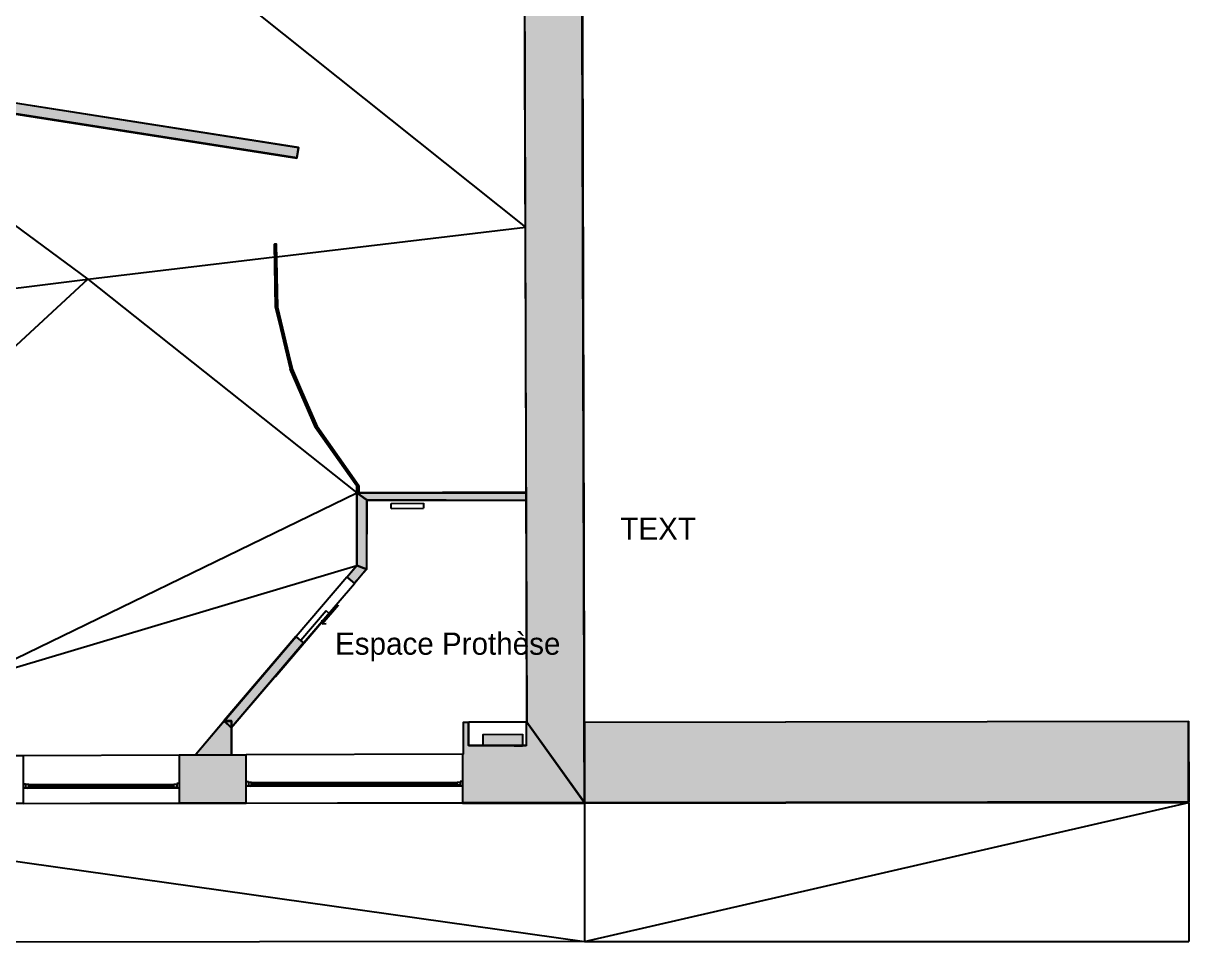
# Model space of a CAD drawing. Header units: metres. Extents: x 198 to 422, y -266 to 93.
# Drawn here: x 290.3 to 421.9, y -265.7 to -161.9 of the extents above; entities that cross this region are included whole.
import ezdxf

# ---------------------------------------------------------------- set-up
doc = ezdxf.new("R2010")
doc.units = ezdxf.units.M

# ---------------------------------------------------------------- blocks, each defined once
blk = doc.blocks.new('1HJRXghDv7YftmtbWYVyS95cc801a3-1dd1-4655-bfcc-9c3a5ec4bbe3')
for points in [[(0, 0), (1.825, 2.138)], [(-0.041, 0.43), (0, 0)], [(0, 0), (0.431, 0.027)]]:
    blk.add_lwpolyline(points)
blk = doc.blocks.new('0W9YKMtRbCwhpQCKAv0Z_C9b673cfa-9c0a-4343-9c05-329c5543a129')
for points in [[(0, 0), (-6.475, -0.009)], [(0, 0), (0.079, 0)], [(0, 0), (0.004, -2.665)], [(0.079, 0), (6.603, -9.091)], [(-103.594, -9.24), (-96.136, -0.13)], [(-96.136, -0.13), (-96.133, -0.13)], [(-96.128, -3.924), (-96.133, -0.13)], [(-7.113, -0.01), (-6.475, -0.009)], [(-7.113, -0.01), (-7.108, -3.623)], [(-6.471, -2.674), (-6.475, -0.009)], [(-93.625, -3.915), (-96.128, -3.924)], [(-93.618, -9.226), (-93.625, -3.915)], [(-56.769, -3.791), (-63.926, -3.815)], [(-63.926, -3.815), (-63.918, -9.186)], [(-39.189, -3.731), (-56.769, -3.791)], [(-56.762, -9.177), (-56.769, -3.791)], [(-31.608, -3.706), (-39.189, -3.731)], [(-39.189, -3.731), (-39.182, -9.153)], [(-7.178, -3.623), (-31.608, -3.706)], [(-31.601, -9.143), (-31.608, -3.706)], [(-7.108, -3.623), (-7.178, -3.623)], [(-7.178, -3.623), (-7.171, -9.11)], [(0.004, -2.665), (-6.471, -2.674)], [(-56.762, -9.177), (-63.918, -9.186)], [(-56.762, -9.177), (-39.182, -9.153)], [(-31.601, -9.143), (-39.182, -9.153)], [(-31.601, -9.143), (-7.171, -9.11)], [(6.603, -9.091), (-7.171, -9.11)], [(-93.618, -9.226), (-103.594, -9.24)]]:
    blk.add_lwpolyline(points)
blk = doc.blocks.new('1IyRnebSzBovDhlLS4NmBDc057975b-b017-4892-8016-167658c0c14f')
for points in [[(0, 0), (4.447, 0.036)], [(0, 0), (4.447, 0.036)], [(0.011, -1.312), (0, 0)], [(0.01, -1.288), (0, 0)], [(4.447, 0.036), (4.458, -1.276)], [(4.447, 0.036), (4.458, -1.276)], [(4.458, -1.276), (0.011, -1.312)], [(3.506, -1.284), (4.458, -1.276)]]:
    blk.add_lwpolyline(points)
blk = doc.blocks.new('2wFImwzsX3kgyp5a_oCb3jf0b4a913-eb94-45b2-9b82-a68a6dfe1765')
for points in [[(-6.481, -7.023), (0, 0)], [(0, 0), (0, 0)], [(0, 0), (0.27, -101.207)], [(-6.254, -92.116), (-6.481, -7.023)], [(0.27, -101.207), (-6.254, -92.116)]]:
    blk.add_lwpolyline(points)
blk = doc.blocks.new('1nM64Uedb8qh5zALt2vNk2d98ff28c-7c0f-4f37-ae2d-17bf7b91ff1f')
for points in [[(-68.248, -0.092), (0, 0)], [(0, 0), (0.013, -9.1)], [(-68.224, -9.192), (-68.248, -0.092)], [(0.013, -9.1), (-68.224, -9.192)]]:
    blk.add_lwpolyline(points)
blk = doc.blocks.new('2u6Rn9qjHAvRcMFbBlaeb8d6e7cc9f-987a-4e93-a1e2-e146367db06b')
for points in [[(-48.938, -320.3763), (61.259, -335.8813)], [(61.259, -335.8813), (129.496, -320.2273)], [(61.259, -320.2273), (129.496, -320.2273)], [(61.259, -320.2273), (61.259, -335.8813)], [(129.496, -320.2273), (129.496, -335.8813)], [(61.259, -335.8813), (-48.938, -336.0303)], [(61.259, -335.8813), (129.496, -335.8813)]]:
    blk.add_lwpolyline(points)
blk = doc.blocks.new('0iQYSf$RH95PvMvU46Y9ee51ddd7c5-9580-4bee-bb02-5f7c83363726')
for points in [[(-0.005, 0.559), (3.664, 0.589)], [(0, 0), (-0.005, 0.559)], [(0, 0), (3.668, 0.03)], [(3.664, 0.589), (3.668, 0.03)]]:
    blk.add_lwpolyline(points)
blk = doc.blocks.new('3pYOFlmZn7Bx7ob$mFu4SLabbb5523-0e4b-4cac-b1c8-c82d4077a3ca')
blk.add_lwpolyline([(0, 0), (0, 0)])
blk = doc.blocks.new('23e1UjQU56aeIyrpI$sEvR106ae089-caaa-443d-8e3d-841feba05734')
for points in [[(-47.051, 34.725), (0, 0)], [(12.97, 34.942), (49.404, 5.848)], [(21.289, 2.52), (49.404, 5.848)], [(0, 0), (21.09, 2.496)], [(-46.865, -5.84), (0, 0)], [(0, 0), (-39.401, -36.397)], [(0, 0), (30.377, -24.136)], [(-46.865, -5.859), (-39.401, -36.397)], [(-13.524, -45.441), (30.377, -24.136)], [(30.382, -24.136), (30.377, -24.136)], [(49.484, -24.056), (30.582, -24.135)], [(-13.524, -45.441), (30.355, -32.352)], [(-39.401, -36.397), (-39.401, -36.397)], [(-13.524, -45.441), (-39.401, -36.397)], [(-42.889, -46.093), (-45.711, -53.939)], [(-46.654, -53.941), (-46.654, -53.943)], [(12.101, -53.744), (12.202, -53.626)]]:
    blk.add_lwpolyline(points)
blk = doc.blocks.new('3UczZg3OTCje5JedZjKF1Kf5cb1e6f-5c91-4b3a-8f1a-f9680f91077a')
for points in [[(0, 0), (-1.097, 0.803)], [(-1.097, 0.803), (18.01, 0.753)], [(18.012, -0.047), (0, 0)], [(18.01, 0.753), (18.012, -0.047)]]:
    blk.add_lwpolyline(points)
blk = doc.blocks.new('03k_CxfRTETASJLpiNUcooad21a661-6dcb-45bf-8245-6ce51190a735')
for points in [[(-0.186, -1.185), (0, 0)], [(0, 0), (42.791, -6.719)], [(42.605, -7.904), (-0.186, -1.185)], [(42.791, -6.719), (42.605, -7.904)]]:
    blk.add_lwpolyline(points)
blk = doc.blocks.new('0WS4zS3F54WRNdAeTblxDdff5f83f6-ea1b-4b8e-bfc3-3817e4a2db1b')
for points in [[(0, 0), (0.199, 0.026)], [(1.653, -6.964), (0, 0)], [(0.199, 0.026), (1.843, -6.901)], [(1.843, -6.901), (1.653, -6.964)]]:
    blk.add_lwpolyline(points)
blk = doc.blocks.new('2B4yDwJ_j4gw8zqre8sIfz843d3c6c-8e40-46dc-af0c-11cf55da31b6')
for points in [[(0, 0), (0.2, 0.004)], [(0.134, -7.153), (0, 0)], [(0.2, 0.004), (0.333, -7.127)], [(0.333, -7.127), (0.134, -7.153)]]:
    blk.add_lwpolyline(points)
blk = doc.blocks.new('1b5catU1b5NPBUW24tWoIb2f17bf93-341e-4fe3-89a1-639c63701bb7')
for points in [[(0, 0), (0.19, 0.063)], [(2.849, -6.577), (0, 0)], [(0.19, 0.063), (3.025, -6.478)], [(3.025, -6.478), (2.849, -6.577)]]:
    blk.add_lwpolyline(points)
blk = doc.blocks.new('1hDKTJpb155AOrsf020ZQxbb14a3a1-2358-4c6a-a564-b935d5fe653a')
for points in [[(0, 0), (0.176, 0.099)], [(4.685, -6.64), (0, 0)], [(0.176, 0.099), (4.885, -6.577)], [(4.885, -6.577), (4.685, -6.64)]]:
    blk.add_lwpolyline(points)
blk = doc.blocks.new('1OBMlUmLD0h8ndwkmJrg7S998a4846-ccb3-4a07-b4c1-0a589907ee21')
for points in [[(-0.2, -0.063), (0, 0)], [(0, 0), (-0.002, -0.801)], [(-0.202, -0.8), (-0.2, -0.063)], [(-0.002, -0.801), (-0.202, -0.8)]]:
    blk.add_lwpolyline(points)
blk = doc.blocks.new('25E0On50H4fvoKeAhV5OwV946b47e0-3786-49be-bac0-7636a57b13f1')
for points in [[(-0.84, 0.003), (-4.015, -3.727)], [(-0.84, 0.003), (0, 0)], [(0, 0), (-0.015, -3.858)], [(-4.015, -3.842), (-4.015, -3.727)], [(-0.015, -3.858), (-4.015, -3.842)]]:
    blk.add_lwpolyline(points)
blk = doc.blocks.new('1h8hnOBOX1k9h7g4$a4hfX44cdabb6-d7e7-4abd-8d61-6c9444d7e656')
for points in [[(-0.021, -8.216), (0, 0)], [(0, 0), (1.098, -0.796)], [(1.098, -0.796), (1.078, -8.623)], [(1.078, -8.623), (-0.021, -8.216)]]:
    blk.add_lwpolyline(points)
blk = doc.blocks.new('1wF9eR0pT9bfRY0z444gWc73a4323c-9205-4f93-b271-4de4da6f2e46')
for points in [[(0, 0), (-5.734, -6.715)], [(0, 0), (1.105, 1.295)], [(0, 0), (0.836, -0.714)], [(2.204, 0.888), (0.836, -0.714)], [(1.105, 1.295), (2.204, 0.888)], [(-4.897, -7.43), (0.836, -0.714)], [(-13.874, -16.249), (-5.734, -6.715)], [(-4.897, -7.43), (-13.037, -16.963)], [(-4.897, -7.43), (-5.734, -6.715)], [(-13.037, -16.963), (-13.874, -16.249)]]:
    blk.add_lwpolyline(points)
blk = doc.blocks.new('1aEM2fpbb1YxcQDOMZ8JOw23f58450-ee3f-43d6-b014-938fae74935e')
blk.add_lwpolyline([(0, 0), (0, 0)])
blk = doc.blocks.new('1SpEy05T5A4h1hLgc8baIf5f642edd-19a1-4f97-8ce5-00e29512e706')
for points in [[(0, 0), (0, 0)], [(0.426, 0.001), (0.426, 0.001)], [(100.712, -8.164), (44.874, -8.239)], [(100.712, -8.164), (100.712, -8.164)]]:
    blk.add_lwpolyline(points)
blk = doc.blocks.new('1HJRXghDv7YftmtbWYVyS942163970-838b-49fc-a49b-81991972782d')
for points in [[(0.032, -0.027), (6.117, 7.099)], [(5.774, 7.391), (2.908, 4.033)], [(6.117, 7.099), (5.774, 7.391)], [(0, 0), (0.032, -0.027)]]:
    blk.add_lwpolyline(points)
blk = doc.blocks.new('2KYYPXBS5B9AzaBCF6wgjkf8217ab5-74e8-4b8a-a53e-21da01e735ef')
for points in [[(-0.6, 0.254), (-0.35, 0.254)], [(-0.35, 0.254), (-0.349, -0.176)], [(0, 0.175), (-0.35, 0.174)], [(-0.35, 0.174), (-0.349, -0.176)], [(0, 0.175), (23.23, 0.206)], [(0.001, -0.175), (0, 0.175)], [(0, 0), (23.23, 0.031)], [(23.23, 0.206), (23.58, 0.207)], [(23.231, -0.144), (23.23, 0.206)], [(23.58, 0.287), (23.581, -0.143)], [(23.83, 0.287), (23.58, 0.287)], [(23.58, 0.207), (23.581, -0.143)], [(-0.099, -0.245), (-0.599, -0.246)], [(-0.349, -0.176), (0.001, -0.175)], [(-0.349, -0.176), (-0.099, -0.175)], [(-0.099, -0.175), (-0.099, -0.245)], [(-0.099, -0.245), (23.331, -0.214)], [(0.001, -0.175), (23.231, -0.144)], [(23.581, -0.143), (23.231, -0.144)], [(23.581, -0.143), (23.331, -0.144)], [(23.331, -0.144), (23.331, -0.214)], [(23.331, -0.214), (23.831, -0.213)]]:
    blk.add_lwpolyline(points)
blk = doc.blocks.new('3ZBbZeUbn199uteLiHVedRb376533e-e567-4d33-960c-06da7d73187d')
for points in [[(-0.601, 0.254), (-0.351, 0.255)], [(-0.351, 0.255), (-0.35, -0.175)], [(-0.351, 0.175), (-0.35, -0.175)], [(-0.001, 0.175), (-0.351, 0.175)], [(-0.001, 0.175), (16.379, 0.197)], [(0, -0.175), (-0.001, 0.175)], [(0, 0), (16.38, 0.022)], [(16.379, 0.197), (16.729, 0.198)], [(16.38, -0.153), (16.379, 0.197)], [(16.729, 0.278), (16.73, -0.152)], [(16.979, 0.278), (16.729, 0.278)], [(16.729, 0.198), (16.73, -0.152)], [(-0.1, -0.245), (-0.6, -0.246)], [(-0.35, -0.175), (0, -0.175)], [(-0.35, -0.175), (-0.1, -0.175)], [(-0.1, -0.175), (-0.1, -0.245)], [(-0.1, -0.245), (16.48, -0.223)], [(0, -0.175), (16.38, -0.153)], [(16.73, -0.152), (16.38, -0.153)], [(16.73, -0.152), (16.48, -0.153)], [(16.48, -0.153), (16.48, -0.223)], [(16.48, -0.223), (16.98, -0.222)]]:
    blk.add_lwpolyline(points)
blk = doc.blocks.new('1IyRnebSzBovDhlLS4NmBD_cut')
blk.add_lwpolyline([(0, -484.232), (0.011, -485.544), (-4.436, -485.58), (-4.447, -484.268), (0, -484.232)], close=True)
blk = doc.blocks.new('e4399699-c2ec-4a3a-95f2-98d30af3d04c_cut')
blk.add_lwpolyline([(0, -340.8), (42.8, -347.5), (43, -346.3), (0.2, -339.6), (0, -340.8)], close=True)
blk = doc.blocks.new('a1ed5696-758c-4b6c-a8d2-8fdb60e6d59a_cut')
blk.add_lwpolyline([(0, -462.2), (-8.1, -471.7), (-7.3, -472.5), (0.9, -462.9), (0, -462.2)], close=True)
blk = doc.blocks.new('a72c0b4f-de71-416f-8c69-ee31ca566267_cut')
blk.add_lwpolyline([(0, -388), (1.7, -394.9), (4.5, -401.5), (9.2, -408.1), (9.2, -408.9), (9.2, -417.1), (8.1, -418.4), (8.9, -419.1), (10.3, -417.5), (10.3, -409.7), (28.3, -409.7), (28.3, -408.9), (9.4, -408.9), (9.4, -408.1), (4.7, -401.4), (1.9, -394.9), (0.2, -387.9), (0.1, -380.8), (-0.1, -380.8), (0, -388)], close=True)
blk = doc.blocks.new('9da27798-2df1-4202-ae16-3cc5139f2e0d_cut')
blk.add_lwpolyline([(0, -489), (-4, -489), (-4, -488.9), (-0.8, -485.1), (0, -485.1), (0, -489)], close=True)
blk = doc.blocks.new('2a942394-9d63-4a06-a48c-1d322d638955_cut')
blk.add_lwpolyline([(0, -311.4), (0.3, -396.5), (0.2, -396.5), (0.2, -399.1), (-6.3, -399.1), (-6.3, -396.5), (-6.9, -396.5), (-6.9, -400.1), (-7, -400.1), (-7, -405.6), (6.8, -405.6), (6.5, -304.4), (0, -311.4)], close=True)
blk = doc.blocks.new('81b41ef0-46a8-45cc-a454-706511f0f187_cut')
blk.add_lwpolyline([(0, -481.6), (0, -490.7), (68.2, -490.6), (68.2, -481.5), (0, -481.6)], close=True)
blk = doc.blocks.new('0074f409-24b3-494c-a24f-8df9fb69c3d1_cut')
blk.add_lwpolyline([(0, -499.8), (7.6, -499.8), (7.6, -494.4), (0, -494.4), (0, -499.8)], close=True)

msp = doc.modelspace()

# ---------------------------------------------------------------- hatches: boundary and pattern name
at = {"layer": 'IfcElectricDistributionBoard_cut'}
msp.add_hatch(color=256, dxfattribs=at).paths.add_polyline_path([(346.69, -242.12), (346.7, -243.43), (342.25, -243.46), (342.24, -242.15), (346.69, -242.12)])
at = {"layer": 'IfcWall_cut'}
for points in [[(346.9, -155.7), (347.2, -240.8), (347.1, -240.8), (347.1, -243.4), (340.6, -243.4), (340.6, -240.8), (340, -240.8), (340, -244.4), (339.9, -244.4), (339.9, -249.9), (353.7, -249.9), (353.4, -148.7), (346.9, -155.7)], [(278.4, -170.4), (321.2, -177.1), (321.4, -175.9), (278.6, -169.2), (278.4, -170.4)], [(318.8, -194), (320.5, -200.9), (323.3, -207.5), (328, -214.1), (328, -214.9), (328, -223.1), (326.9, -224.4), (327.7, -225.1), (329.1, -223.5), (329.1, -215.7), (347.1, -215.7), (347.1, -214.9), (328.2, -214.9), (328.2, -214.1), (323.5, -207.4), (320.7, -200.9), (319, -193.9), (318.9, -186.8), (318.7, -186.8), (318.8, -194)], [(321.1, -231.1), (313, -240.6), (313.8, -241.4), (322, -231.8), (321.1, -231.1)], [(313.8, -244.5), (309.8, -244.5), (309.8, -244.4), (313, -240.6), (313.8, -240.6), (313.8, -244.5)], [(353.7, -240.8), (353.7, -249.9), (421.9, -249.8), (421.9, -240.7), (353.7, -240.8)], [(307.9, -249.9), (315.5, -249.9), (315.5, -244.5), (307.9, -244.5), (307.9, -249.9)]]:
    msp.add_hatch(color=256, dxfattribs=at).paths.add_polyline_path(points)

# ---------------------------------------------------------------- block references
at = {"layer": 'IfcCovering'}
for name, p in [('23e1UjQU56aeIyrpI$sEvR106ae089-caaa-443d-8e3d-841feba05734', (297.62, -190.75)), ('3pYOFlmZn7Bx7ob$mFu4SLabbb5523-0e4b-4cac-b1c8-c82d4077a3ca', (347.17, -240.77))]:
    msp.add_blockref(name, p, dxfattribs=at)
at = {"layer": 'IfcDoor'}
for name, p in [('1HJRXghDv7YftmtbWYVyS95cc801a3-1dd1-4655-bfcc-9c3a5ec4bbe3', (324.08, -229.67)), ('1HJRXghDv7YftmtbWYVyS942163970-838b-49fc-a49b-81991972782d', (318.75, -235.59))]:
    msp.add_blockref(name, p, dxfattribs=at)
at = {"layer": 'IfcElectricDistributionBoard'}
msp.add_blockref('1IyRnebSzBovDhlLS4NmBDc057975b-b017-4892-8016-167658c0c14f', (342.24, -242.15), dxfattribs=at)
at = {"layer": 'IfcElectricDistributionBoard_cut', "color": 0}
msp.add_blockref('1IyRnebSzBovDhlLS4NmBD_cut', (346.69, 242.12), dxfattribs=at)
at = {"layer": 'IfcGeographicElement'}
msp.add_blockref('2u6Rn9qjHAvRcMFbBlaeb8d6e7cc9f-987a-4e93-a1e2-e146367db06b', (292.44, 70.37), dxfattribs=at)
at = {"layer": 'IfcHeatExchanger'}
msp.add_blockref('0iQYSf$RH95PvMvU46Y9ee51ddd7c5-9580-4bee-bb02-5f7c83363726', (331.85, -216.64), dxfattribs=at)
at = {"layer": 'IfcWall'}
for name, p in [('2wFImwzsX3kgyp5a_oCb3jf0b4a913-eb94-45b2-9b82-a68a6dfe1765', (353.43, -148.65)), ('03k_CxfRTETASJLpiNUcooad21a661-6dcb-45bf-8245-6ce51190a735', (278.61, -169.18)), ('2B4yDwJ_j4gw8zqre8sIfz843d3c6c-8e40-46dc-af0c-11cf55da31b6', (318.68, -186.81)), ('0WS4zS3F54WRNdAeTblxDdff5f83f6-ea1b-4b8e-bfc3-3817e4a2db1b', (318.82, -193.97)), ('1b5catU1b5NPBUW24tWoIb2f17bf93-341e-4fe3-89a1-639c63701bb7', (320.47, -200.93)), ('1hDKTJpb155AOrsf020ZQxbb14a3a1-2358-4c6a-a564-b935d5fe653a', (323.32, -207.51)), ('1OBMlUmLD0h8ndwkmJrg7S998a4846-ccb3-4a07-b4c1-0a589907ee21', (328.2, -214.09)), ('1h8hnOBOX1k9h7g4$a4hfX44cdabb6-d7e7-4abd-8d61-6c9444d7e656', (328, -214.89)), ('3UczZg3OTCje5JedZjKF1Kf5cb1e6f-5c91-4b3a-8f1a-f9680f91077a', (329.09, -215.69)), ('1wF9eR0pT9bfRY0z444gWc73a4323c-9205-4f93-b271-4de4da6f2e46', (326.87, -224.4)), ('0W9YKMtRbCwhpQCKAv0Z_C9b673cfa-9c0a-4343-9c05-329c5543a129', (347.09, -240.77)), ('25E0On50H4fvoKeAhV5OwV946b47e0-3786-49be-bac0-7636a57b13f1', (313.84, -240.65)), ('1nM64Uedb8qh5zALt2vNk2d98ff28c-7c0f-4f37-ae2d-17bf7b91ff1f', (421.92, -240.67)), ('1SpEy05T5A4h1hLgc8baIf5f642edd-19a1-4f97-8ce5-00e29512e706', (252.99, -241.7)), ('1aEM2fpbb1YxcQDOMZ8JOw23f58450-ee3f-43d6-b014-938fae74935e', (353.7, -249.86))]:
    msp.add_blockref(name, p, dxfattribs=at)
at = {"layer": 'IfcWall_cut', "color": 0}
for name, p in [('2a942394-9d63-4a06-a48c-1d322d638955_cut', (346.9, 155.7)), ('e4399699-c2ec-4a3a-95f2-98d30af3d04c_cut', (278.4, 170.4)), ('a72c0b4f-de71-416f-8c69-ee31ca566267_cut', (318.8, 194)), ('a1ed5696-758c-4b6c-a8d2-8fdb60e6d59a_cut', (321.1, 231.1)), ('9da27798-2df1-4202-ae16-3cc5139f2e0d_cut', (313.8, 244.5)), ('81b41ef0-46a8-45cc-a454-706511f0f187_cut', (353.7, 240.8)), ('0074f409-24b3-494c-a24f-8df9fb69c3d1_cut', (307.9, 249.9))]:
    msp.add_blockref(name, p, dxfattribs=at)
at = {"layer": 'IfcWindow'}
for name, p in [('3ZBbZeUbn199uteLiHVedRb376533e-e567-4d33-960c-06da7d73187d', (290.93, -247.98)), ('2KYYPXBS5B9AzaBCF6wgjkf8217ab5-74e8-4b8a-a53e-21da01e735ef', (316.09, -247.74))]:
    msp.add_blockref(name, p, dxfattribs=at)

# ---------------------------------------------------------------- texts
for s, p in [('TEXT', (357.74, -220.19)), ('Espace Prothèse', (325.52, -233.16))]:
    msp.add_text(s, height=2.5).set_placement(p)

doc.saveas('drawing.dxf')
